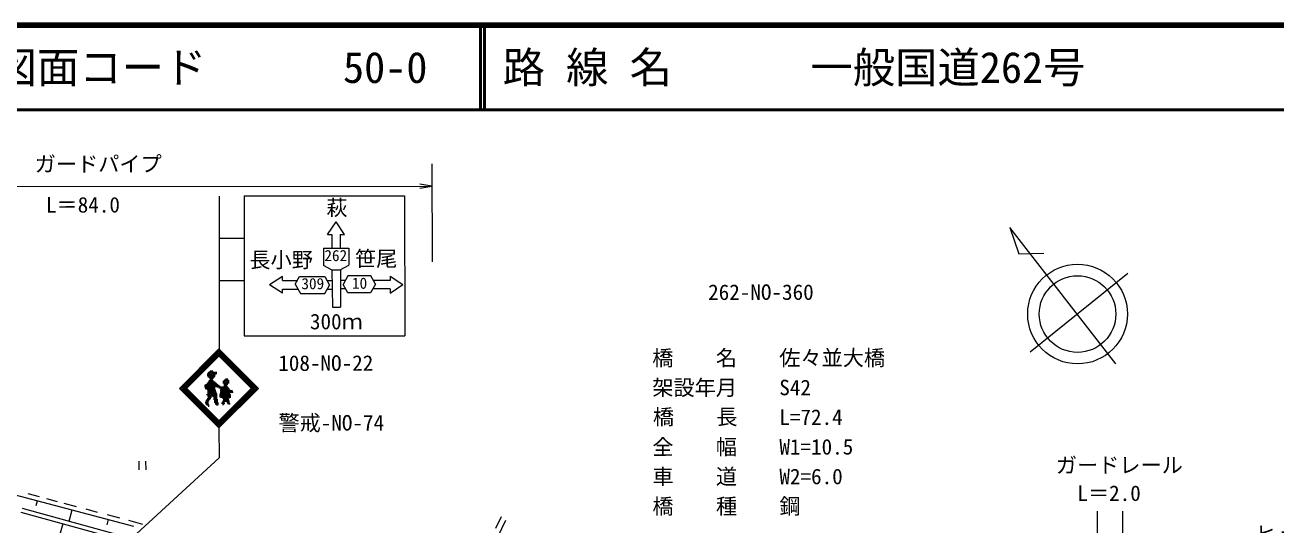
# Model space of a CAD drawing. Units: millimetres, scale not verified. Extents: x 40000 to 680000, y 20000 to 380000.
# Drawn here: x 123963 to 271718, y 321011 to 380000 of the extents above; entities that cross this region are included whole.
import ezdxf
from ezdxf.enums import TextEntityAlignment as Align

# ---------------------------------------------------------------- set-up
doc = ezdxf.new("R2010")
doc.units = ezdxf.units.MM
doc.header["$LTSCALE"] = 1000
for name, color, linetype, lineweight in [('M-BGD', 7, 'Continuous', 13), ('M-BMK-SRVR', 3, 'Continuous', 13), ('M-STR-STR1', 1, 'Continuous', 13), ('M-STR-STRC', 7, 'Continuous', 13), ('M-TTL', 7, 'Continuous', 13), ('M-TTL-LINE', 7, 'Continuous', 50), ('M-TTL-TXT', 7, 'Continuous', 13)]:
    doc.layers.add(name, color=color, linetype=linetype, lineweight=lineweight)
doc.layers.add('M-BGD-EXST', color=1, linetype='Continuous')
doc.styles.add('ＭＳ ゴシック', font='')
doc.styles.get('ＭＳ ゴシック').set_extended_font_data('MS Gothic')

# ---------------------------------------------------------------- blocks, each defined once
blk = doc.blocks.new('open_arrow')
at = {"color": 0, "linetype": 'Continuous', "lineweight": -2}
blk.add_lwpolyline([(7.5, 1.25), (0, 0), (7.5, -1.25)], dxfattribs=at)

msp = doc.modelspace()

# ---------------------------------------------------------------- linework, layer by layer
at = {"layer": 'M-BGD'}
for p, q in [((102675, 329917), (136757, 320870)), ((137463, 327524), (137462, 328524)), ((138212, 328525), (138213, 327525)), ((124311, 324710), (125639, 324358)), ((125295, 323308), (125445, 323873)), ((126508, 324127), (127762, 323794)), ((128541, 323587), (130021, 323194)), ((123481, 322512), (138184, 318468)), ((123615, 322993), (139440, 318641)), ((129190, 321460), (129541, 322786)), ((131147, 322895), (132495, 322536)), ((133653, 322229), (135122, 321839)), ((128413, 321155), (126587, 314815)), ((133674, 321034), (133836, 321646)), ((136176, 321559), (137839, 321117)), ((174979, 309550), (180744, 321579)), ((179566, 320626), (180239, 321996))]:
    msp.add_line(p, q, dxfattribs=at)
at = {"layer": 'M-BMK-SRVR'}
for p, q in [((240277, 356129), (241357, 353018)), ((252815, 340033), (240277, 356129)), ((241357, 353018), (244316, 353094)), ((242665, 341424), (254221, 350740))]:
    msp.add_line(p, q, dxfattribs=at)
for radius in [5885, 4520]:
    msp.add_circle((248280, 345899), radius, dxfattribs=at)
at = {"layer": 'M-STR-STRC'}
for p, q in [((146880, 359801), (146912, 341741)), ((149839, 359834), (168799, 359852)), ((149839, 359834), (149855, 343322)), ((168799, 359852), (168815, 343341)), ((159702, 355278), (160701, 356779)), ((161702, 355280), (160701, 356779)), ((149844, 354804), (146885, 354801)), ((159702, 355278), (160202, 355279)), ((160202, 355279), (160204, 353679)), ((161202, 355280), (161204, 353680)), ((161202, 355280), (161702, 355280)), ((159204, 353678), (162204, 353680)), ((159204, 353678), (159206, 351657)), ((162204, 353680), (162206, 351660)), ((159193, 351657), (160206, 351114)), ((161185, 351125), (162206, 351660)), ((154356, 350347), (152857, 349346)), ((154357, 349847), (154356, 350347)), ((155867, 349418), (156384, 350315)), ((156384, 350315), (159356, 350318)), ((159356, 350318), (159935, 349318)), ((160206, 351124), (161206, 351125)), ((160206, 351114), (160279, 346724)), ((161206, 351125), (161211, 346725)), ((162104, 350404), (161528, 349404)), ((164794, 350407), (162104, 350404)), ((165354, 349440), (164794, 350407)), ((167104, 350375), (168605, 349377)), ((167104, 350375), (167104, 349875)), ((149849, 349804), (146890, 349801)), ((154358, 348347), (152857, 349346)), ((154357, 349847), (156115, 349849)), ((154358, 348847), (156196, 348849)), ((154358, 348347), (154358, 348847)), ((155867, 349418), (156505, 348315)), ((159358, 348318), (159935, 349318)), ((159626, 349852), (160207, 349853)), ((159666, 348852), (160208, 348853)), ((161796, 349870), (161207, 349869)), ((161837, 348870), (161208, 348869)), ((162106, 348404), (161528, 349404)), ((165354, 349440), (164758, 348407)), ((167105, 348875), (165027, 348873)), ((167104, 349875), (165103, 349873)), ((167105, 348875), (167106, 348375)), ((167106, 348375), (168605, 349377)), ((156505, 348315), (159358, 348318)), ((164758, 348407), (162106, 348404)), ((160279, 346724), (161211, 346725)), ((149855, 343322), (168815, 343341)), ((146865, 341788), (142203, 337116)), ((146865, 341646), (142344, 337116)), ((146865, 341505), (142485, 337117)), ((146865, 341363), (142627, 337117)), ((146865, 341788), (151536, 337125)), ((146865, 341646), (151395, 337125)), ((146865, 341505), (151254, 337125)), ((146865, 341363), (151112, 337125)), ((146936, 341293), (142698, 337046)), ((147007, 341222), (142768, 336975)), ((147078, 341152), (142839, 336905)), ((146653, 341151), (150900, 336913)), ((146724, 341222), (150971, 336983)), ((146795, 341293), (151041, 337054)), ((145504, 338874), (145504, 338625)), ((145835, 339195), (146156, 339196)), ((146167, 338864), (146602, 338864)), ((146177, 339051), (146601, 339051)), ((146260, 338957), (146622, 338958)), ((142203, 337116), (146874, 332454)), ((142344, 337116), (146874, 332595)), ((142485, 337117), (146874, 332737)), ((142627, 337117), (146874, 332878)), ((142697, 337187), (146944, 332949)), ((142768, 337258), (147015, 333020)), ((142839, 337329), (147086, 333091)), ((145163, 337392), (147007, 337404)), ((145163, 337299), (146417, 337300)), ((145173, 337496), (146903, 337497)), ((145246, 337206), (146417, 337207)), ((145246, 337102), (146407, 337103)), ((145267, 337579), (146738, 337580)), ((145432, 337734), (146572, 337735)), ((145443, 337651), (146665, 337652)), ((145443, 337030), (146427, 336989)), ((145505, 337796), (146499, 337797)), ((145526, 336906), (146500, 336906)), ((145598, 337900), (146416, 337901)), ((145680, 338056), (146209, 338056)), ((145701, 337983), (146209, 337984)), ((145753, 338315), (146219, 338315)), ((145794, 338128), (146136, 338129)), ((145805, 338201), (146115, 338211)), ((146499, 337362), (147028, 337363)), ((150900, 337337), (146661, 333090)), ((146665, 337300), (147919, 337302)), ((150971, 337266), (146732, 333019)), ((151041, 337196), (146803, 332949)), ((146842, 337176), (148022, 337177)), ((151536, 337125), (146874, 332454)), ((151395, 337125), (146874, 332595)), ((151254, 337125), (146874, 332737)), ((151112, 337125), (146874, 332878)), ((147028, 336948), (148178, 336950)), ((147028, 336866), (148437, 336898)), ((147038, 337062), (148105, 337074)), ((147379, 338005), (147380, 337705)), ((147432, 337633), (147929, 337633)), ((147442, 337415), (147836, 337415)), ((147452, 337529), (147836, 337529)), ((147566, 338171), (147949, 338172)), ((147638, 338254), (147907, 338255)), ((148001, 338079), (148001, 337706)), ((145279, 335548), (145279, 335331)), ((145362, 335724), (145362, 335186)), ((145402, 336408), (145796, 336419)), ((145434, 335870), (145435, 335165)), ((145506, 336792), (146490, 336793)), ((145506, 336688), (146573, 336720)), ((145506, 336574), (146573, 336606)), ((145506, 336470), (146666, 336492)), ((145506, 336263), (146625, 336358)), ((145516, 336356), (146656, 336399)), ((145527, 335984), (145538, 335082)), ((145558, 335662), (145549, 335093)), ((145610, 336180), (145652, 335600)), ((145703, 336191), (145745, 335766)), ((145807, 336191), (145817, 335911)), ((145869, 336264), (146324, 336254)), ((145889, 336233), (145900, 336015)), ((146210, 336378), (146190, 336077)), ((146293, 336233), (146283, 335787)), ((146356, 335839), (146346, 335435)), ((146366, 336243), (146450, 335280)), ((146459, 336264), (146512, 335187)), ((146573, 336275), (146605, 335104)), ((146656, 335871), (146678, 335094)), ((146740, 335477), (146729, 335218)), ((146946, 336461), (148189, 336483)), ((146946, 336358), (148272, 336380)), ((146946, 336244), (148282, 336256)), ((146946, 336182), (148272, 336152)), ((147018, 336679), (148531, 336691)), ((147029, 336575), (148189, 336587)), ((147039, 336783), (148520, 336805)), ((147050, 336089), (148282, 336100)), ((147216, 335478), (147227, 335312)), ((147236, 336016), (148106, 336028)), ((147288, 335612), (148107, 335613)), ((147299, 335529), (147310, 335260)), ((147361, 335157), (147371, 335519)), ((147371, 335675), (148086, 335706)), ((147381, 335902), (148013, 335913)), ((147382, 335778), (148024, 335800)), ((147434, 335240), (147423, 335509)), ((147506, 335312), (147496, 335571)), ((147796, 335499), (147796, 335737)), ((147900, 335375), (147889, 335675)), ((147962, 335364), (147982, 335665)), ((148066, 335251), (148065, 335561)), ((148097, 335240), (148086, 335561)), ((145631, 335207), (145621, 334979)), ((145652, 335217), (145652, 334968)), ((147890, 335333), (148190, 335334)), ((146874, 332454), (146877, 328922)), ((146877, 328922), (128763, 312286))]:
    msp.add_line(p, q, dxfattribs=at)
for centre, radius in [((145970, 338740), 400), ((145970, 338740), 400), ((145970, 338740), 400), ((145970, 338740), 300), ((145970, 338740), 200), ((145970, 338740), 100), ((147701, 337902), 250), ((147701, 337902), 250), ((147701, 337902), 200), ((147701, 337902), 100)]:
    msp.add_circle(centre, radius, dxfattribs=at)
at = {"layer": 'M-TTL', "color": 2, "lineweight": 140}
msp.add_line((680000, 380000), (40000, 380000), dxfattribs=at)
at = {"layer": 'M-TTL-LINE'}
for p, q in [((177750, 380000), (177750, 370000)), ((178250, 380000), (178250, 370000)), ((40000, 370000), (680000, 370000))]:
    msp.add_line(p, q, dxfattribs=at)
at = {"layer": 'M-TTL-TXT'}
for p, q in [((172028, 363609), (172039, 352065)), ((92232, 360915), (172030, 360993)), ((250607, 322622), (250619, 311088)), ((253580, 322625), (253592, 311091))]:
    msp.add_line(p, q, dxfattribs=at)

# ---------------------------------------------------------------- block references
at = {"layer": 'M-TTL-TXT', "xscale": 193, "yscale": 193, "rotation": 180.1}
msp.add_blockref('open_arrow', (172030, 360993), dxfattribs=at)

# ---------------------------------------------------------------- texts
at = {"layer": 'M-BGD-EXST', "style": 'ＭＳ ゴシック'}
msp.add_text('262-NO-360', height=1833, rotation=0.056, dxfattribs=at).set_placement((204649, 347009), align=Align.BOTTOM_LEFT)
at = {"layer": 'M-STR-STR1', "style": 'ＭＳ ゴシック'}
for s, p in [('橋\u3000\u3000名', (198052, 339246)), ('佐々並大橋', (213052, 339261)), ('架設年月', (198055, 335746)), ('S42', (213055, 335761)), ('橋\u3000  長', (198126, 332298)), ('L=72.4', (213058, 332261)), ('全\u3000\u3000幅', (198062, 328746)), ('W1=10.5', (213062, 328761)), ('車\u3000\u3000道', (198065, 325246)), ('W2=6.0', (213065, 325261)), ('橋\u3000\u3000種', (198069, 321746)), ('鋼', (213069, 321761))]:
    msp.add_text(s, height=1833, rotation=0.056, dxfattribs=at).set_placement(p, align=Align.BOTTOM_LEFT)
at = {"layer": 'M-STR-STRC', "style": 'ＭＳ ゴシック'}
for s, height, p in [('萩', 1833, (159559, 356984)), ('長小野', 1833, (150465, 350822)), ('262', 1320, (159319, 351745)), ('笹尾', 1833, (162942, 350960)), ('10', 1320, (162580, 348481)), ('309', 1320, (156603, 348431)), ('300ｍ', 1833, (157618, 343544)), ('108-NO-22', 1833, (153877, 338643)), ('警戒-NO-74', 1833, (153895, 331588))]:
    msp.add_text(s, height=height, rotation=0.056, dxfattribs=at).set_placement(p, align=Align.BOTTOM_LEFT)
at = {"layer": 'M-TTL-TXT', "style": 'ＭＳ ゴシック'}
for s, p in [('図面コード', (120380, 375000)), ('50-0', (161521, 375000)), ('路 線 名', (180380, 375000)), ('一般国道262号', (216734, 375000))]:
    msp.add_text(s, height=3666, dxfattribs=at).set_placement(p, align=Align.MIDDLE_LEFT)
for s, p in [('ガードパイプ', (125106, 362138)), ('L＝84.0', (126440, 357318)), ('ガードレール', (245718, 326596)), ('L＝2.0', (248262, 323287)), ('ヒューム管Φ800', (269277, 318456))]:
    msp.add_text(s, height=1833, rotation=0.056, dxfattribs=at).set_placement(p, align=Align.BOTTOM_LEFT)

doc.saveas('drawing.dxf')
